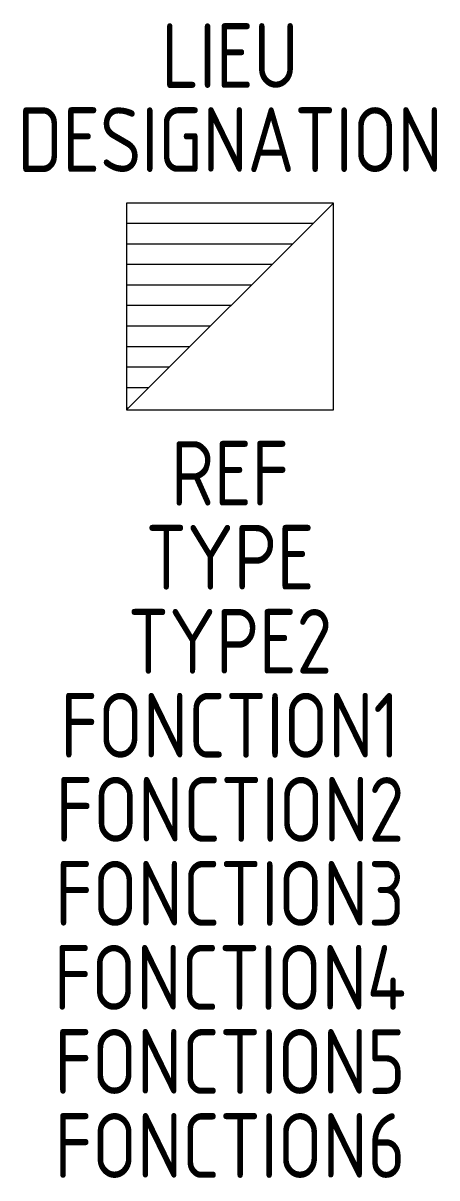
# Model space of a CAD drawing. Header units: millimetres. Extents: x -8 to 8, y -37.7 to 7.
import ezdxf
from ezdxf.enums import TextEntityAlignment as Align

# ---------------------------------------------------------------- set-up
doc = ezdxf.new("R2010")
doc.units = ezdxf.units.MM
for name, color, linetype in [('SYMB_FIL_FIN', 1, 'Continuous'), ('SYMB_TXT_NOM', 3, 'Continuous'), ('SYMBOLE', 3, 'Continuous')]:
    doc.layers.add(name, color=color, linetype=linetype)
doc.styles.add('NET2_5', font='isocp.shx', dxfattribs={"width": 0.9, "height": 2.5})

msp = doc.modelspace()

# ---------------------------------------------------------------- linework, layer by layer
at = {"layer": 'SYMB_FIL_FIN'}
for p, q in [((3.20625, -0.79375), (-4, -0.79375)), ((2.4125, -1.5875), (-4, -1.5875)), ((1.61875, -2.38125), (-4, -2.38125)), ((0.825, -3.175), (-4, -3.175)), ((0.03125, -3.96875), (-4, -3.96875)), ((-0.7625, -4.7625), (-4, -4.7625)), ((-1.55625, -5.55625), (-4, -5.55625)), ((-2.35, -6.35), (-4, -6.35)), ((-3.14375, -7.14375), (-4, -7.14375)), ((-3.9375, -7.9375), (-4, -7.9375))]:
    msp.add_line(p, q, dxfattribs=at)
at = {"layer": 'SYMBOLE'}
msp.add_line((-4, -8), (4, 0), dxfattribs=at)
msp.add_lwpolyline([(-4, -8), (4, -8), (4, 0), (-4, 0)], close=True, dxfattribs=at)

# ---------------------------------------------------------------- texts
at = {"layer": 'SYMB_TXT_NOM', "style": 'NET2_5', "width": 0.9, "flags": 8}
for tag, p in [('LIEU', (0, 4.45)), ('DESIGNATION', (0, 1.2)), ('REF', (0, -11.7)), ('TYPE', (0, -14.95)), ('TYPE2', (0, -18.2)), ('FONCTION1', (0, -21.45)), ('FONCTION2', (0, -24.7)), ('FONCTION3', (0, -27.95)), ('FONCTION4', (0, -31.2)), ('FONCTION5', (0, -34.45)), ('FONCTION6', (0, -37.7))]:
    msp.add_attdef(tag, text='', height=2.5, dxfattribs=at).set_placement(p, align=Align.CENTER)

doc.saveas('drawing.dxf')
